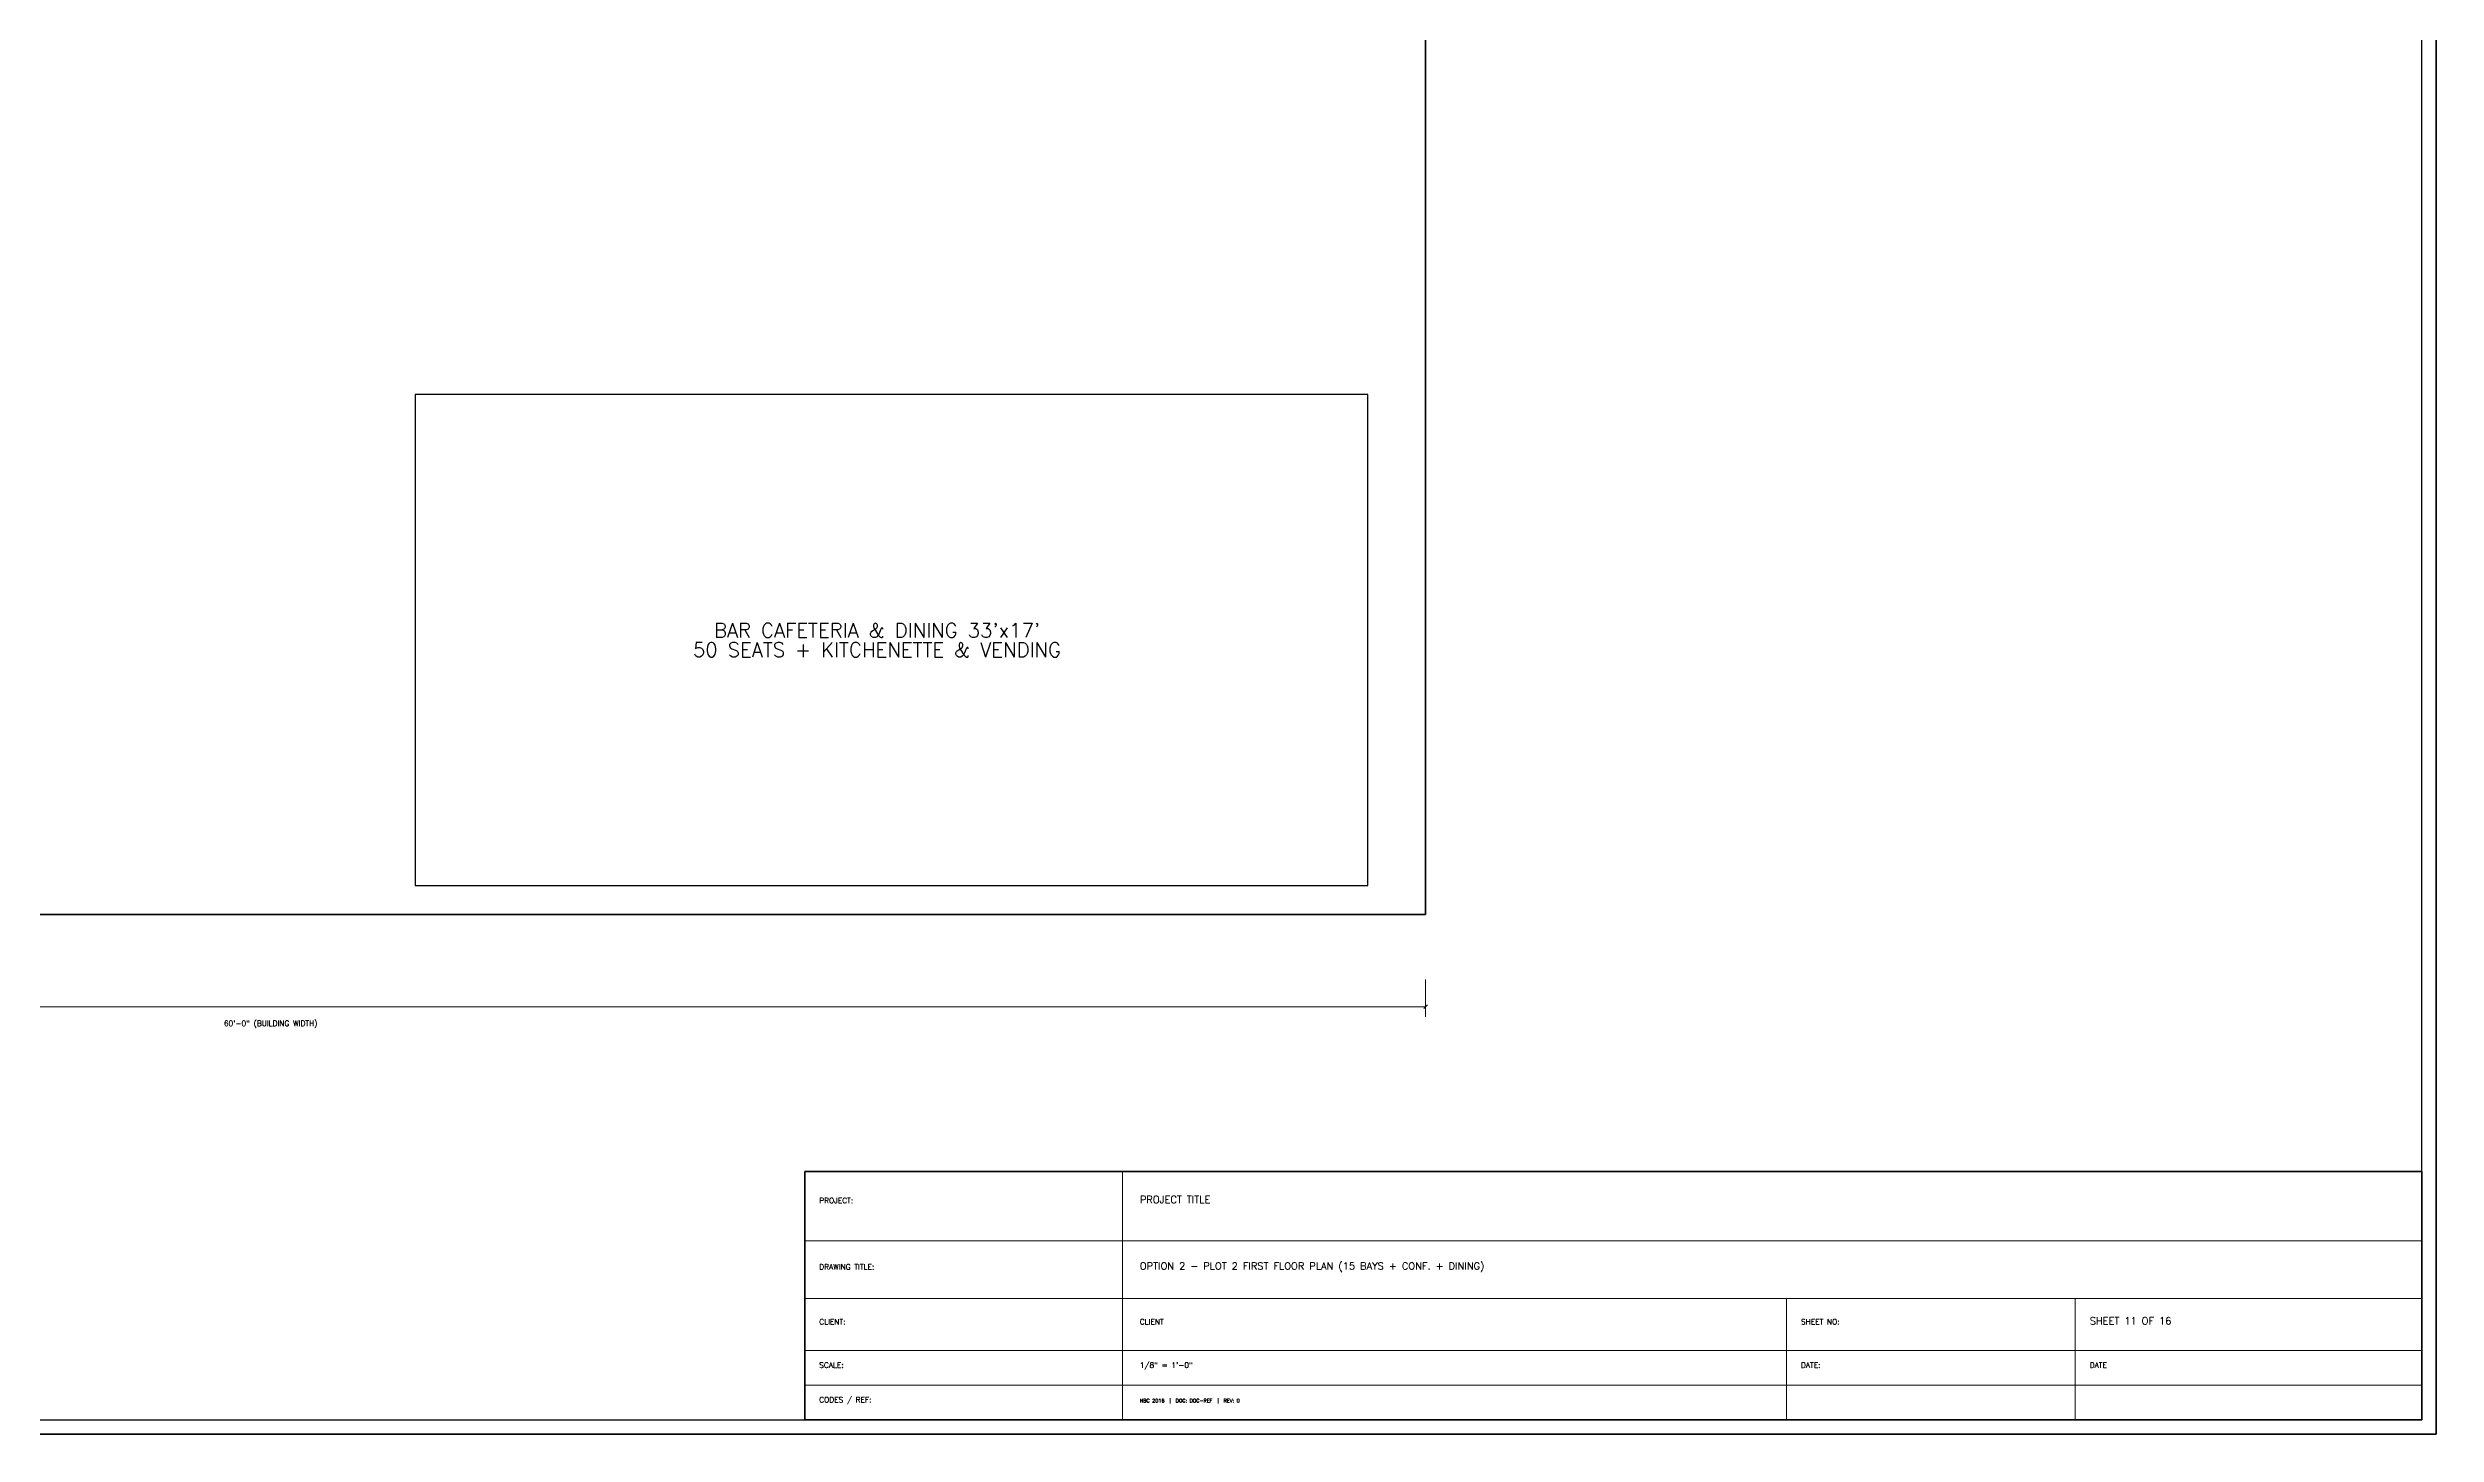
# Model space of a CAD drawing. Header units: inches. Extents: x 0 to 1800, y 0 to 1191.
# Drawn here: x 807 to 1800, y 0 to 576 of the extents above; entities that cross this region are included whole.
import ezdxf
from ezdxf.enums import TextEntityAlignment as Align

# ---------------------------------------------------------------- set-up
doc = ezdxf.new("R2010")
doc.units = ezdxf.units.IN
doc.header["$MEASUREMENT"] = 0
for name, color, linetype in [('A-DIM', 4, 'Continuous'), ('A-FURN', 1, 'Continuous'), ('A-TEXT', 7, 'Continuous'), ('A-TEXT-TTL', 7, 'Continuous'), ('A-TTLB', 7, 'Continuous'), ('A-WALL', 7, 'Continuous')]:
    doc.layers.add(name, color=color, linetype=linetype)
doc.styles.add('SIMPLEX', font='simplex.shx')

msp = doc.modelspace()

# ---------------------------------------------------------------- linework, layer by layer
at = {"layer": 'A-DIM', "lineweight": 13}
msp.add_line((1380, 189), (1380, 173.4), dxfattribs=at)
at = {"layer": 'A-DIM', "lineweight": 18}
msp.add_line((420, 177.6), (1380, 177.6), dxfattribs=at)
at = {"layer": 'A-DIM', "lineweight": 30}
msp.add_line((1379.25, 176.85), (1380.75, 178.35), dxfattribs=at)
at = {"layer": 'A-FURN', "lineweight": 30}
for p, q in [((1356, 432), (960, 432)), ((960, 432), (960, 228)), ((1356, 228), (1356, 432)), ((960, 228), (1356, 228))]:
    msp.add_line(p, q, dxfattribs=at)
at = {"layer": 'A-TTLB', "lineweight": 25}
for p, q in [((1794, 6), (1794, 1184.66)), ((6, 6), (1794, 6))]:
    msp.add_line(p, q, dxfattribs=at)
at = {"layer": 'A-TTLB', "lineweight": 50}
for p, q in [((1800, 0), (1800, 1190.66)), ((0, 0), (1800, 0))]:
    msp.add_line(p, q, dxfattribs=at)
at = {"layer": 'A-TTLB', "lineweight": 35}
for p, q in [((1794, 109.2), (1122, 109.2)), ((1122, 109.2), (1122, 6)), ((1794, 6), (1794, 109.2)), ((1122, 6), (1794, 6))]:
    msp.add_line(p, q, dxfattribs=at)
at = {"layer": 'A-TTLB', "lineweight": 20}
for p, q in [((1254, 6), (1254, 109.2)), ((1122, 80.4), (1794, 80.4)), ((1122, 56.4), (1794, 56.4)), ((1530, 6), (1530, 56.4)), ((1650, 6), (1650, 56.4)), ((1122, 34.8), (1794, 34.8)), ((1122, 20.4), (1794, 20.4))]:
    msp.add_line(p, q, dxfattribs=at)
at = {"layer": 'A-WALL', "lineweight": 50}
for p, q in [((1380, 216), (1380, 876)), ((420, 216), (1380, 216))]:
    msp.add_line(p, q, dxfattribs=at)

# ---------------------------------------------------------------- texts
at = {"layer": 'A-DIM', "style": 'SIMPLEX'}
msp.add_text('60\'-0" (BUILDING WIDTH)', height=2.25, dxfattribs=at).set_placement((900, 171.84), align=Align.TOP_CENTER)
at = {"layer": 'A-TEXT', "style": 'SIMPLEX'}
for s, height, p in [('CLIENT', 2.25, (1261.2, 45.6)), ('1/8" = 1\'-0"', 2.25, (1261.2, 27.6)), ('DATE', 2.25, (1656, 27.6)), ('NBC 2016  |  DOC: DOC-REF  |  REV: 0', 1.5, (1261.2, 13.2))]:
    msp.add_text(s, height=height, dxfattribs=at).set_placement(p)
at = {"layer": 'A-TEXT-TTL', "style": 'SIMPLEX'}
for s, p in [('50 SEATS + KITCHENETTE & VENDING', (1152, 325.95)), ("BAR CAFETERIA & DINING 33'x17'", (1152, 334.05))]:
    msp.add_text(s, height=6, dxfattribs=at).set_placement(p, align=Align.MIDDLE_CENTER)
for s, height, p in [('PROJECT:', 2.25, (1128, 96)), ('PROJECT TITLE', 3, (1261.2, 96)), ('DRAWING TITLE:', 2.25, (1128, 68.4)), ('OPTION 2 - PLOT 2 FIRST FLOOR PLAN (15 BAYS + CONF. + DINING)', 3, (1261.2, 68.4)), ('CLIENT:', 2.25, (1128, 45.6)), ('SHEET NO:', 2.25, (1536, 45.6)), ('SHEET 11 OF 16', 3, (1656, 45.6)), ('SCALE:', 2.25, (1128, 27.6)), ('DATE:', 2.25, (1536, 27.6)), ('CODES / REF:', 2.25, (1128, 13.2))]:
    msp.add_text(s, height=height, dxfattribs=at).set_placement(p)

doc.saveas('drawing.dxf')
